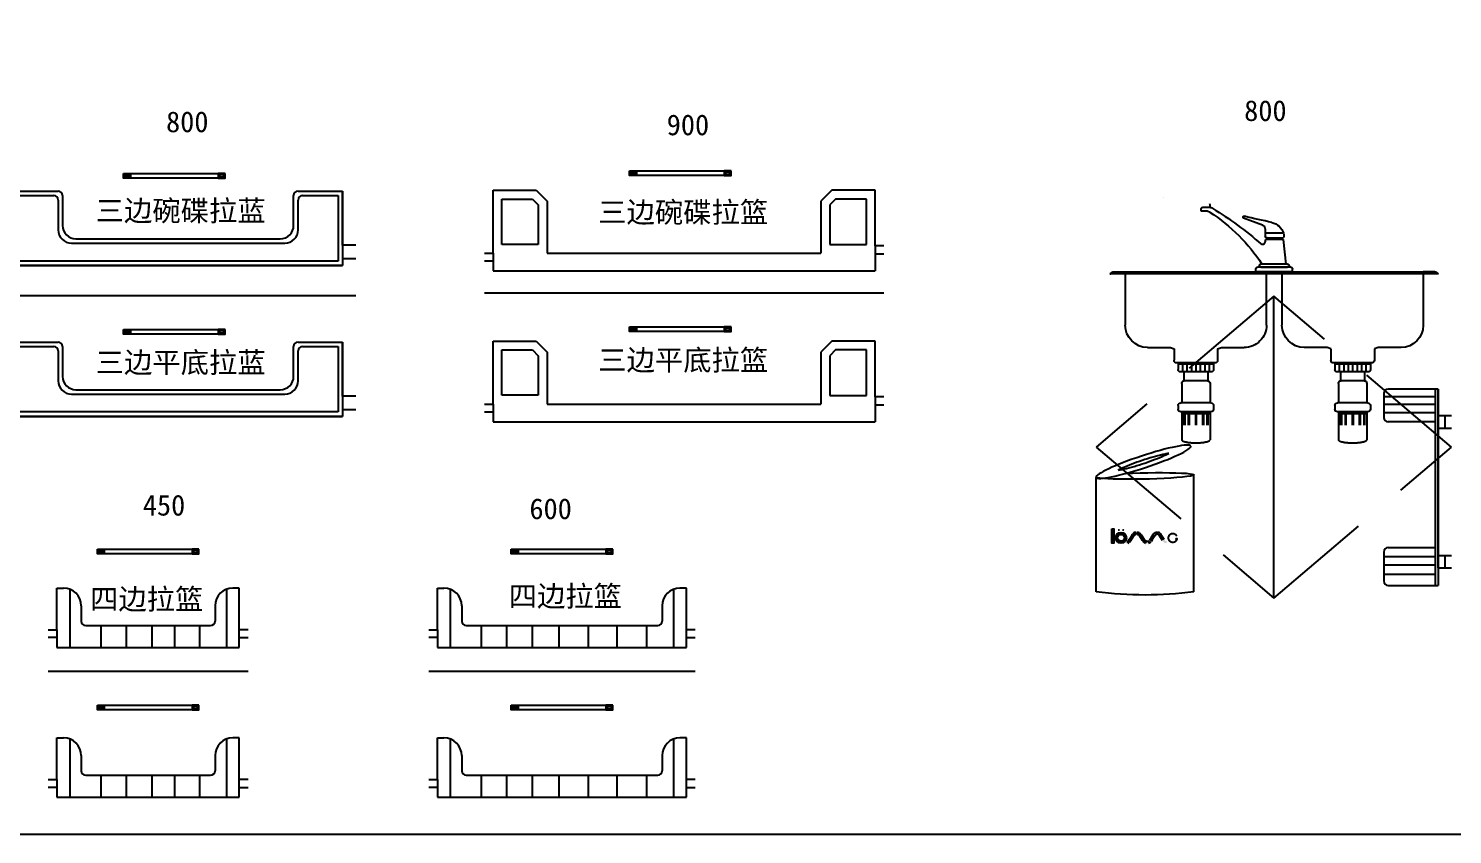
# Model space of a CAD drawing. Header units: millimetres. Extents: x 351279 to 387190, y -1289537 to -1277077.
# Drawn here: x 362532 to 365739, y -1284365 to -1282549 of the extents above; entities that cross this region are included whole.
import ezdxf

# ---------------------------------------------------------------- set-up
doc = ezdxf.new("R2010")
doc.units = ezdxf.units.MM
doc.header["$LTSCALE"] = 20
doc.linetypes.add('DASHDOTX2', pattern=[50.8, 25.4, -12.7, 0, -12.7])
doc.linetypes.add('DASHED2', pattern=[0.375, 0.25, -0.125])
doc.layers.add('LAYER-2', color=12, linetype='Continuous')
doc.layers.add('标注', color=3, linetype='Continuous', lineweight=13)
doc.styles.get("Standard").update_dxf_attribs({"font": 'SimSun.ttf', "height": 85})

# ---------------------------------------------------------------- blocks, each defined once
blk = doc.blocks.new('rgewtewtt')
h = blk.add_hatch(color=8)
h.paths.add_polyline_path([(50088.8, 19560, 1), (50113.1, 19560, 1)])
h.paths.add_polyline_path([(50108.6, 19560, -1), (50093.2, 19560, -1)], flags=16)
h.paths.add_polyline_path([(50108.1, 19577.6, 0.227437), (50107.2, 19579.4, 0.61531), (50103.4, 19577.5, 0.227437), (50104.3, 19575.6, 0.61531)])
h.paths.add_polyline_path([(50093.7, 19577.5, 1), (50098.5, 19577.5, 1)])
h.paths.add_polyline_path([(50085, 19580.1), (50080.5, 19580.1), (50080.5, 19547.8), (50085, 19547.8)])
for points in [[(50119.1, 19555.8, -0.316493), (50113.7, 19552.2), (50113.7, 19547.7, 0.029839), (50116.4, 19548.1, 0.021632), (50118.8, 19549.2), (50120.8, 19550.6), (50123.1, 19553.6), (50130.7, 19565.9, -0.055878), (50132.9, 19567.4, 0.001608), (50135, 19567.8), (50135, 19572.2), (50132.8, 19572, 0.034929), (50129.9, 19570.9, 0.004888), (50127, 19568.4), (50125, 19565)], [(50146.6, 19566.4), (50144.4, 19569.3), (50142.4, 19570.8, 0.021632), (50139.9, 19571.9, 0.029839), (50137.3, 19572.2), (50137.3, 19567.8, 0.000407), (50139.4, 19567.4, -0.055878), (50141.7, 19565.9), (50149.3, 19553.6), (50151.5, 19550.6), (50153.5, 19549.2, 0.021632), (50156, 19548.1), (50156.4, 19547.9), (50156.5, 19552.5, -0.055878), (50154.2, 19554.1)], [(50170.9, 19555), (50176.8, 19564.2, -0.316493), (50182.2, 19567.8, -0.113911), (50184.3, 19567.7, -0.055878), (50186.6, 19566.1), (50194.2, 19553.9), (50196.4, 19550.9), (50198.4, 19549.4, 0.021632), (50200.9, 19548.4, 0.029839), (50203.5, 19548), (50203.5, 19552.4, -0.316493), (50198.1, 19556.1), (50192.3, 19565.2), (50190.2, 19568.7, 0.004888), (50187.3, 19571.1, 0.034929), (50184.4, 19572.3), (50182.2, 19572.2, 0.029839), (50179.5, 19571.9, 0.021632), (50177.1, 19570.8), (50175.1, 19569.3), (50172.8, 19566.4), (50165.2, 19554.1, -0.055878), (50163, 19552.5, -0.086148), (50158.6, 19552.2, 0.001606), (50156.5, 19552.5), (50156.4, 19547.9), (50158.6, 19547.8, 0.040519), (50160.9, 19547.8), (50163.1, 19547.9, 0.034929), (50166, 19549.1, 0.004888), (50168.9, 19551.6)], [(50224.2, 19563.5, 0.741091), (50227.9, 19565.8, 4.970672), (50229.2, 19556.5, 1.745797), (50223.6, 19554.9, -3.302008)]]:
    blk.add_hatch(color=8).paths.add_polyline_path(points)
at = {"color": 251, "linetype": 'DASHDOTX2'}
blk.add_line((50196.5, 20326.1), (50196.5, 20326.1), dxfattribs=at)
at = {"color": 8, "linetype": 'DASHED2', "ltscale": 50}
for p, q in [((50445.1, 20104.3), (50045.1, 19764.3)), ((50845.1, 19764.3), (50445.1, 20104.3)), ((50045.1, 19764.3), (50445.1, 19424.3)), ((50445.1, 19424.3), (50845.1, 19764.3))]:
    blk.add_line(p, q, dxfattribs=at)
at = {"color": 7}
blk.add_line((50445.1, 19424.3), (50445.1, 20104.3), dxfattribs=at)
at = {"color": 8, "linetype": 'Continuous'}
for p, q in [((50692.7, 19885.1), (50692.7, 19831)), ((50815.1, 19895.1), (50702.7, 19895.1)), ((50808.5, 19895.1), (50808.5, 19452.7)), ((50815.1, 19835.2), (50815.1, 19895.1)), ((50815.1, 19895.1), (50815.1, 19452.7)), ((50808.5, 19877.3), (50692.7, 19877.3)), ((50808.5, 19860.4), (50692.7, 19860.4)), ((50808.5, 19841.8), (50692.7, 19841.8)), ((50808.5, 19821), (50702.7, 19821)), ((50815.1, 19519.9), (50815.1, 19835.2)), ((50815.1, 19835.2), (50845.1, 19835.2)), ((50830.1, 19835.2), (50830.1, 19807.1)), ((50815.1, 19807.1), (50845.1, 19807.1)), ((50045.1, 19438.3), (50045.1, 19696)), ((50264.8, 19438.3), (50264.8, 19701.8)), ((50702.7, 19537.8), (50808.5, 19537.8)), ((50692.7, 19527.8), (50692.7, 19462.7)), ((50692.7, 19517.8), (50808.5, 19517.8)), ((50815.1, 19491.9), (50815.1, 19519.9)), ((50815.1, 19519.9), (50845.1, 19519.9)), ((50830.1, 19519.9), (50830.1, 19491.9)), ((50692.7, 19498.8), (50808.5, 19498.8)), ((50692.7, 19477.8), (50808.5, 19477.8)), ((50815.1, 19491.9), (50845.1, 19491.9)), ((50815.1, 19491.9), (50815.1, 19452.7)), ((50702.7, 19452.7), (50815.1, 19452.7))]:
    blk.add_line(p, q, dxfattribs=at)
at = {"color": 8}
for p, q in [((50119.1, 19555.8), (50125, 19565)), ((50123.1, 19553.6), (50130.7, 19565.9)), ((50125, 19565), (50127, 19568.4)), ((50135, 19572.2), (50132.8, 19572)), ((50135, 19567.8), (50135, 19572.2)), ((50137.3, 19567.8), (50137.3, 19572.2)), ((50149.3, 19553.6), (50141.7, 19565.9)), ((50142.4, 19570.8), (50144.4, 19569.3)), ((50144.4, 19569.3), (50146.6, 19566.4)), ((50146.6, 19566.4), (50154.2, 19554.1)), ((50172.8, 19566.4), (50165.2, 19554.1)), ((50176.8, 19564.2), (50170.9, 19555)), ((50175.1, 19569.3), (50172.8, 19566.4)), ((50177.1, 19570.8), (50175.1, 19569.3)), ((50182.2, 19572.2), (50184.4, 19572.3)), ((50194.2, 19553.9), (50186.6, 19566.1)), ((50192.3, 19565.2), (50190.2, 19568.7)), ((50198.1, 19556.1), (50192.3, 19565.2)), ((50118.8, 19549.2), (50120.8, 19550.6)), ((50120.8, 19550.6), (50123.1, 19553.6)), ((50151.5, 19550.6), (50149.3, 19553.6)), ((50153.5, 19549.2), (50151.5, 19550.6)), ((50156.5, 19552.5), (50156.4, 19547.9)), ((50170.9, 19555), (50168.9, 19551.6))]:
    blk.add_line(p, q, dxfattribs=at)
blk.add_lwpolyline([(50080.5, 19580.1), (50085, 19580.1), (50085, 19547.8), (50080.5, 19547.8)], close=True, dxfattribs=at)
blk.add_lwpolyline([(50080.5, 19580.1), (50085, 19580.1), (50085, 19547.8), (50080.5, 19547.8)], close=True, dxfattribs=at)
for radius in [12.1, 7.7]:
    blk.add_circle((50100.9, 19560), radius, dxfattribs=at)
at = {"color": 8, "linetype": 'Continuous'}
for centre, start, end in [((50702.7, 19885.1), 90, 180), ((50702.7, 19831), 180, 270), ((50702.7, 19527.8), 90, 180), ((50702.7, 19462.7), 180, 270)]:
    blk.add_arc(centre, 10, start, end, dxfattribs=at)
at = {"color": 8}
for centre, radius, start, end in [((50253, 19422), 193.1, 129.5885, 130.7087), ((50139.8, 19550.7), 22.5, 108.2098, 116.2116), ((50138.8, 19556.7), 12.3, 118.6617, 131.4548), ((50075.6, 19899.6), 337, 279.7902, 280.1584), ((50135.4, 19549.8), 22.5, 78.4269, 85.2635), ((50367.2, 20878.3), 1330.5, 260.0477, 260.141), ((50133.5, 19556.7), 12.3, 48.5452, 61.3383), ((50128.9, 19543.2), 30.7, 64.0234, 68.9804), ((50182.1, 19562.2), 5.65, 88.8826, 159.1314), ((50190.5, 19543.2), 30.7, 111.0196, 115.9766), ((50184, 19549.8), 22.5, 94.7365, 101.5731), ((50183, 19563.1), 4.8, 73.6407, 99.6352), ((50178.4, 19556.9), 12.3, 48.5452, 61.3383), ((50177.4, 19550.9), 22.5, 63.7884, 71.7902), ((50064.2, 19422.3), 193.1, 49.2913, 50.4115), ((50113.8, 19557.8), 5.65, 268.8826, 339.1314), ((50105.3, 19576.8), 30.7, 291.0196, 295.9766), ((50167, 19576.8), 30.7, 244.0234, 248.9804), ((50162.4, 19563.3), 12.3, 228.5452, 241.3383), ((50099.2, 19220.4), 337, 79.8416, 80.2098), ((50159.7, 19565), 12.9, 265.0224, 284.7173), ((50157.1, 19563.3), 12.3, 298.6617, 311.4548), ((50156.1, 19569.3), 22.5, 288.2098, 296.2116), ((50042.9, 19698), 193.1, 309.5885, 310.7087)]:
    blk.add_arc(centre, radius, start, end, dxfattribs=at)
at = {"color": 8, "linetype": 'Continuous', "extrusion": (0, 0, -1)}
blk.add_ellipse((50151.5, 19731.2), major_axis=(106.4, 35.2), ratio=0.121388, dxfattribs=at)
for centre, major_axis, ratio, start_param, end_param in [((50154.7, 19699.2), (110.1, 2.6), 0.064425, 4.299403, 9.343329), ((50130.7, 19967.4), (-669.5, 53.9), 0.797091, 4.447172, 4.776427)]:
    blk.add_ellipse(centre, major_axis=major_axis, ratio=ratio, start_param=start_param, end_param=end_param, dxfattribs=at)
at = {"color": 8, "linetype": 'Continuous'}
for points, knots in [([(50208.6, 19750.1), (50205.9, 19749.6), (50203, 19749), (50193.4, 19747), (50186.1, 19745.2), (50170.8, 19741), (50162.7, 19738.6), (50146.7, 19733.5), (50138.7, 19730.7), (50123.3, 19725), (50116, 19722.1), (50103.8, 19716.8), (50098.8, 19714.5), (50094.4, 19712.3)], [3.956191, 3.956191, 3.956191, 3.956191, 4.086059, 4.086059, 4.373099, 4.373099, 4.660139, 4.660139, 4.947179, 4.947179, 5.234219, 5.234219, 5.468587, 5.468587, 5.468587, 5.468587]), ([(50094.4, 19712.3), (50097.1, 19712.8), (50100, 19713.4), (50109.6, 19715.4), (50116.9, 19717.2), (50132.2, 19721.4), (50140.2, 19723.8), (50156.3, 19728.9), (50164.3, 19731.7), (50179.7, 19737.4), (50187, 19740.4), (50199.1, 19745.6), (50204.1, 19747.9), (50208.6, 19750.1)], [0.814598, 0.814598, 0.814598, 0.814598, 0.944466, 0.944466, 1.231506, 1.231506, 1.518546, 1.518546, 1.805586, 1.805586, 2.092626, 2.092626, 2.326995, 2.326995, 2.326995, 2.326995])]:
    blk.add_open_spline(points, degree=3, knots=knots, dxfattribs=at)
at = {"layer": 'LAYER-2', "color": 8, "linetype": 'Continuous'}
for p, q in [((50281.7, 20296.1), (50281.7, 20301.5)), ((50285.2, 20305), (50300.5, 20305)), ((50294.6, 20296.1), (50281.7, 20296.1)), ((50301.5, 20293.1), (50294.6, 20296.1)), ((50419.9, 20264.5), (50377.1, 20279.9)), ((50466.9, 20245.9), (50425.9, 20245.9)), ((50425.9, 20245.9), (50425.9, 20238.4)), ((50426, 20231.7), (50424.5, 20224.7)), ((50466.9, 20231.7), (50426, 20231.7)), ((50429.8, 20236), (50427.9, 20236)), ((50429.8, 20236), (50466.9, 20236)), ((50429.8, 20231.7), (50429.8, 20236)), ((50462.2, 20231.7), (50462.2, 20236)), ((50473.2, 20176.7), (50466.9, 20231.7)), ((50475.9, 20176.7), (50416, 20176.7)), ((50082.1, 20158.8), (50076, 20154.3)), ((50076, 20154.3), (50077.9, 20154.3)), ((50814.1, 20154.3), (50076, 20154.3)), ((50084, 20159.3), (50780.8, 20159.3)), ((50110.5, 20154.3), (50110.5, 20038.8)), ((50404.5, 20159.3), (50404.5, 20165)), ((50487.4, 20159.3), (50404.5, 20159.3)), ((50482.4, 20170), (50409.5, 20170)), ((50416, 20170), (50475.9, 20170)), ((50428.5, 20038.8), (50428.5, 20154.3)), ((50463.5, 20038.8), (50463.5, 20154.3)), ((50487.4, 20159.3), (50487.4, 20165)), ((50807.9, 20159.3), (50781.5, 20159.3)), ((50781.5, 20153.3), (50781.5, 20038.8)), ((50816, 20154.3), (50809.8, 20158.8)), ((50816, 20154.3), (50814, 20154.3)), ((50160.5, 19988.8), (50212, 19988.8)), ((50212, 19988.8), (50220.5, 19985.4)), ((50220.5, 19985.4), (50220.5, 19959.8)), ((50318.5, 19985.4), (50327, 19988.8)), ((50318.5, 19985.4), (50318.5, 19959.8)), ((50327, 19988.8), (50378.5, 19988.8)), ((50565, 19988.8), (50513.5, 19988.8)), ((50573.5, 19985.4), (50565, 19988.8)), ((50573.5, 19985.4), (50573.5, 19959.8)), ((50680, 19988.8), (50671.5, 19985.4)), ((50671.5, 19985.4), (50671.5, 19959.8)), ((50731.5, 19988.8), (50680, 19988.8)), ((50312.5, 19953.8), (50226.5, 19953.8)), ((50229.5, 19953.8), (50229.5, 19938.8)), ((50309.5, 19950.8), (50229.5, 19950.8)), ((50239.5, 19950.8), (50239.5, 19933.8)), ((50249.5, 19950.8), (50249.5, 19933.8)), ((50259.5, 19950.8), (50259.5, 19933.8)), ((50269.5, 19950.8), (50269.5, 19933.8)), ((50279.5, 19950.8), (50279.5, 19933.8)), ((50289.5, 19950.8), (50289.5, 19933.8)), ((50299.5, 19950.8), (50299.5, 19933.8)), ((50309.5, 19953.8), (50309.5, 19938.8)), ((50665.5, 19953.8), (50579.5, 19953.8)), ((50582.5, 19953.8), (50582.5, 19938.8)), ((50662.5, 19950.8), (50582.5, 19950.8)), ((50592.5, 19950.8), (50592.5, 19933.8)), ((50602.5, 19950.8), (50602.5, 19933.8)), ((50612.5, 19950.8), (50612.5, 19933.8)), ((50622.5, 19950.8), (50622.5, 19933.8)), ((50632.5, 19950.8), (50632.5, 19933.8)), ((50642.5, 19950.8), (50642.5, 19933.8)), ((50652.5, 19950.8), (50652.5, 19933.8)), ((50662.5, 19953.8), (50662.5, 19938.8)), ((50304.5, 19933.8), (50234.5, 19933.8)), ((50242.5, 19933.8), (50242.5, 19913.8)), ((50296.5, 19933.8), (50296.5, 19913.8)), ((50657.5, 19933.8), (50587.5, 19933.8)), ((50595.5, 19933.8), (50595.5, 19913.8)), ((50649.5, 19933.8), (50649.5, 19913.8)), ((50237.5, 19907.8), (50237.5, 19863.8)), ((50295.5, 19913.8), (50243.5, 19913.8)), ((50301.5, 19907.8), (50301.5, 19863.8)), ((50590.5, 19907.8), (50590.5, 19863.8)), ((50648.5, 19913.8), (50596.5, 19913.8)), ((50654.5, 19907.8), (50654.5, 19863.8)), ((50229.5, 19857.8), (50229.5, 19849.8)), ((50303.5, 19863.8), (50235.5, 19863.8)), ((50309.5, 19857.8), (50309.5, 19849.8)), ((50582.5, 19857.8), (50582.5, 19849.8)), ((50656.5, 19863.8), (50588.5, 19863.8)), ((50662.5, 19857.8), (50662.5, 19849.8)), ((50303.5, 19843.8), (50235.5, 19843.8)), ((50237.5, 19843.8), (50237.5, 19780.9)), ((50301.5, 19838.9), (50237.5, 19838.9)), ((50242.5, 19838.9), (50242.5, 19813.9)), ((50244.5, 19838.9), (50244.5, 19813.9)), ((50252.5, 19838.9), (50252.5, 19813.9)), ((50254.5, 19838.9), (50254.5, 19813.9)), ((50268.5, 19838.9), (50268.5, 19813.9)), ((50270.5, 19838.9), (50270.5, 19813.9)), ((50284.5, 19838.9), (50284.5, 19813.9)), ((50286.5, 19838.9), (50286.5, 19813.9)), ((50294.5, 19838.9), (50294.5, 19813.9)), ((50296.5, 19838.9), (50296.5, 19813.9)), ((50301.5, 19843.8), (50301.5, 19780.9)), ((50656.5, 19843.8), (50588.5, 19843.8)), ((50590.5, 19843.8), (50590.5, 19780.9)), ((50654.5, 19838.9), (50590.5, 19838.9)), ((50595.5, 19838.9), (50595.5, 19813.9)), ((50597.5, 19838.9), (50597.5, 19813.9)), ((50605.5, 19838.9), (50605.5, 19813.9)), ((50607.5, 19838.9), (50607.5, 19813.9)), ((50621.5, 19838.9), (50621.5, 19813.9)), ((50623.5, 19838.9), (50623.5, 19813.9)), ((50637.5, 19838.9), (50637.5, 19813.9)), ((50639.5, 19838.9), (50639.5, 19813.9)), ((50647.5, 19838.9), (50647.5, 19813.9)), ((50649.5, 19838.9), (50649.5, 19813.9)), ((50654.5, 19843.8), (50654.5, 19780.9))]:
    blk.add_line(p, q, dxfattribs=at)
at = {"layer": 'LAYER-2', "color": 8, "linetype": 'Continuous', "flags": 128}
for points in [[(50237.5, 19780.9), (50237.6, 19780.5), (50237.7, 19780), (50238.1, 19779.6), (50238.5, 19779.2), (50239.1, 19778.7), (50239.7, 19778.3), (50240.5, 19777.9), (50241.5, 19777.5), (50242.5, 19777.1), (50243.6, 19776.8), (50244.8, 19776.4), (50246.2, 19776.1), (50247.6, 19775.8), (50249.1, 19775.5), (50250.7, 19775.2), (50252.3, 19775), (50254.1, 19774.7), (50255.9, 19774.5), (50257.7, 19774.3), (50259.6, 19774.2), (50261.5, 19774.1), (50263.5, 19774), (50265.5, 19773.9), (50267.5, 19773.9), (50269.5, 19773.9), (50271.5, 19773.9), (50273.5, 19773.9), (50275.5, 19774), (50277.5, 19774.1), (50279.4, 19774.2), (50281.3, 19774.3), (50283.1, 19774.5), (50284.9, 19774.7), (50286.6, 19775), (50288.3, 19775.2), (50289.9, 19775.5), (50291.4, 19775.8), (50292.8, 19776.1), (50294.1, 19776.4), (50295.4, 19776.8), (50296.5, 19777.1), (50297.5, 19777.5), (50298.4, 19777.9), (50299.2, 19778.3), (50299.9, 19778.7), (50300.5, 19779.2), (50300.9, 19779.6), (50301.2, 19780), (50301.4, 19780.5), (50301.5, 19780.9)], [(50590.5, 19780.9), (50590.5, 19780.5), (50590.7, 19780), (50591, 19779.6), (50591.5, 19779.2), (50592, 19778.7), (50592.7, 19778.3), (50593.5, 19777.9), (50594.4, 19777.5), (50595.5, 19777.1), (50596.6, 19776.8), (50597.8, 19776.4), (50599.2, 19776.1), (50600.6, 19775.8), (50602.1, 19775.5), (50603.7, 19775.2), (50605.3, 19775), (50607.1, 19774.7), (50608.9, 19774.5), (50610.7, 19774.3), (50612.6, 19774.2), (50614.5, 19774.1), (50616.5, 19774), (50618.5, 19773.9), (50620.5, 19773.9), (50622.5, 19773.9), (50624.5, 19773.9), (50626.5, 19773.9), (50628.5, 19774), (50630.4, 19774.1), (50632.4, 19774.2), (50634.3, 19774.3), (50636.1, 19774.5), (50637.9, 19774.7), (50639.6, 19775), (50641.3, 19775.2), (50642.9, 19775.5), (50644.4, 19775.8), (50645.8, 19776.1), (50647.1, 19776.4), (50648.4, 19776.8), (50649.5, 19777.1), (50650.5, 19777.5), (50651.4, 19777.9), (50652.2, 19778.3), (50652.9, 19778.7), (50653.5, 19779.2), (50653.9, 19779.6), (50654.2, 19780), (50654.4, 19780.5), (50654.5, 19780.9)]]:
    blk.add_lwpolyline(points, dxfattribs=at)
at = {"layer": 'LAYER-2', "color": 8, "linetype": 'Continuous', "extrusion": (0, 0, -1)}
for centre, major_axis, start_param, end_param in [((50285.2, 20301.5), (2.47, 2.47), 3.926991, 5.497787), ((50288.2, 20307.7), (-9.07, -9.07), 3.496319, 4.357663), ((50298.6, 20291), (-9.95, 9.95), 0.918876, 1.460773), ((49894.2, 19625.8), (560.3, 560.3), -0.236856, -0.066381), ((50077.1, 19950.8), (289.4, 289.4), -0.205107, 0.200822), ((50378.1, 20282.2), (1.77, 1.77), 2.755406, 5.752958), ((50616.8, 21197.3), (-667, 667), 4.114574, 4.182162), ((50432.1, 20235.3), (25.7, 25.7), -0.541713, 0.490612), ((50417, 20257.6), (5.3, 5.3), -0.386187, 0.673933), ((50386.3, 20247.8), (28, 28), 0.514085, 0.833782), ((50428.4, 20238.5), (1.77, 1.77), 2.598786, 3.906302), ((50442.7, 20241), (-17.5, 17.5), 2.155233, 2.557156), ((50419.6, 20225.7), (3.54, 3.54), 1.000253, 3.107703), ((50416, 20173.3), (2.34, 2.34), 2.352471, 5.501511), ((50476, 20173.3), (-2.34, 2.34), 0.781675, 3.930714), ((50084, 20155.8), (-2.47, 2.47), 0.214061, 0.785398), ((50409.5, 20165), (3.54, 3.54), 3.926991, 5.497787), ((50482.4, 20165), (3.54, 3.54), -0.785398, 0.785398), ((50781.5, 20158.3), (0.707, 0.707), 3.926991, 5.497787), ((50807.9, 20155.8), (-2.47, 2.47), 0.785398, 1.356736), ((50160.5, 20038.8), (-35.4, 35.4), 3.926991, 5.497787), ((50378.5, 20038.8), (-35.4, 35.4), 2.356194, 3.926991), ((50513.5, 20038.8), (-35.4, 35.4), 3.926991, 5.497787), ((50731.5, 20038.8), (35.4, 35.4), 0.785398, 2.356194), ((50226.5, 19959.8), (-4.24, 4.24), 3.926991, 5.497787), ((50312.5, 19959.8), (4.24, 4.24), 0.785398, 2.356194), ((50579.5, 19959.8), (4.24, 4.24), 2.356194, 3.926991), ((50665.5, 19959.8), (-4.24, 4.24), 2.356194, 3.926991), ((50234.5, 19938.8), (3.54, 3.54), 2.356194, 3.926991), ((50304.5, 19938.8), (-3.54, 3.54), 2.356194, 3.926991), ((50587.5, 19938.8), (3.54, 3.54), 2.356194, 3.926991), ((50657.5, 19938.8), (3.54, 3.54), 0.785398, 2.356194), ((50243.5, 19907.8), (-4.24, 4.24), 5.497787, 7.068583), ((50295.5, 19907.8), (4.24, 4.24), -0.785398, 0.785398), ((50596.5, 19907.8), (-4.24, 4.24), 5.497787, 7.068583), ((50648.5, 19907.8), (4.24, 4.24), -0.785398, 0.785398), ((50235.5, 19857.8), (-4.24, 4.24), 5.497787, 7.068583), ((50303.5, 19857.8), (4.24, 4.24), -0.785398, 0.785398), ((50588.5, 19857.8), (4.24, 4.24), 3.926991, 5.497787), ((50656.5, 19857.8), (4.24, 4.24), -0.785398, 0.785398), ((50235.5, 19849.8), (-4.24, 4.24), 3.926991, 5.497787), ((50303.5, 19849.8), (4.24, 4.24), 0.785398, 2.356194), ((50588.5, 19849.8), (-4.24, 4.24), 3.926991, 5.497787), ((50656.5, 19849.8), (4.24, 4.24), 0.785398, 2.356194)]:
    blk.add_ellipse(centre, major_axis=major_axis, ratio=1, start_param=start_param, end_param=end_param, dxfattribs=at)
blk = doc.blocks.new('dsadfasf')
at = {"color": 8}
for points in [[(40090.3, 24164.8), (40105.9, 24164.8), (40105.9, 24154.6), (40090.3, 24154.6)], [(40093.3, 24161.8), (40102.9, 24161.8), (40102.9, 24157.6), (40093.3, 24157.6)], [(40319.1, 24164.8), (40303.5, 24164.8), (40303.5, 24154.6), (40319.1, 24154.6)], [(40316.1, 24161.8), (40306.5, 24161.8), (40306.5, 24157.6), (40316.1, 24157.6)]]:
    blk.add_lwpolyline(points, close=True, dxfattribs=at)
for points in [[(40105.9, 24164.8), (40303.5, 24164.8)], [(40303.5, 24154.6), (40105.9, 24154.6)]]:
    blk.add_lwpolyline(points, dxfattribs=at)
blk = doc.blocks.new('reytryuu')
at = {"color": 8, "linetype": 'Continuous'}
for p, q in [((47607.1, 20340.9), (47707.2, 20340.9)), ((47607.1, 20173.4), (47607.1, 20340.9)), ((47607.1, 20219), (47607.1, 20340.9)), ((48247.5, 20340.9), (48347.6, 20340.9)), ((48347.6, 20340.9), (48347.6, 20173.4)), ((48347.6, 20219), (48347.6, 20340.9)), ((47617.1, 20330.9), (47697.2, 20330.9)), ((47617.1, 20183.4), (47617.1, 20330.9)), ((47707.2, 20320.9), (47707.2, 20253.6)), ((47717.2, 20330.9), (47717.2, 20263.6)), ((48237.5, 20263.6), (48237.5, 20330.9)), ((48247.5, 20253.6), (48247.5, 20320.9)), ((48257.5, 20330.9), (48337.6, 20330.9)), ((48337.6, 20330.9), (48337.6, 20183.4)), ((47577.4, 20219), (47607.1, 20219)), ((47607.1, 20219), (47607.1, 20173.4)), ((47737.2, 20223.6), (48217.5, 20223.6)), ((47747.2, 20233.6), (48207.5, 20233.6)), ((48347.6, 20219), (48347.6, 20173.4)), ((48377.4, 20219), (48347.6, 20219)), ((47577.4, 20188.2), (47607.1, 20188.2)), ((48347.6, 20173.4), (47607.1, 20173.4)), ((47607.1, 20173.4), (48347.6, 20173.4)), ((48337.6, 20183.4), (47617.1, 20183.4)), ((48377.4, 20188.2), (48347.6, 20188.2)), ((47607.1, 20000.9), (47707.2, 20000.9)), ((47607.1, 19833.4), (47607.1, 20000.9)), ((47607.1, 19879), (47607.1, 20000.9)), ((47617.1, 19990.9), (47697.2, 19990.9)), ((47617.1, 19843.4), (47617.1, 19990.9)), ((47707.2, 19980.9), (47707.2, 19913.6)), ((47717.2, 19990.9), (47717.2, 19923.6)), ((48237.5, 19923.6), (48237.5, 19990.9)), ((48247.5, 20000.9), (48347.6, 20000.9)), ((48247.5, 19913.6), (48247.5, 19980.9)), ((48257.5, 19990.9), (48337.6, 19990.9)), ((48337.6, 19990.9), (48337.6, 19843.4)), ((48347.6, 20000.9), (48347.6, 19833.4)), ((48347.6, 19879), (48347.6, 20000.9)), ((47747.2, 19893.6), (48207.5, 19893.6)), ((47577.4, 19879), (47607.1, 19879)), ((47607.1, 19879), (47607.1, 19833.4)), ((47737.2, 19883.6), (48217.5, 19883.6)), ((48347.6, 19879), (48347.6, 19833.4)), ((48377.4, 19879), (48347.6, 19879)), ((47577.4, 19848.2), (47607.1, 19848.2)), ((48347.6, 19833.4), (47607.1, 19833.4)), ((47607.1, 19833.4), (48347.6, 19833.4)), ((48337.6, 19843.4), (47617.1, 19843.4)), ((48377.4, 19848.2), (48347.6, 19848.2))]:
    blk.add_line(p, q, dxfattribs=at)
at = {"color": 7}
blk.add_line((47577.4, 20105.9), (48377.4, 20105.9), dxfattribs=at)
at = {"color": 8}
for points in [[(47854.4, 20029.1), (47870, 20029.1), (47870, 20018.9), (47854.4, 20018.9)], [(47857.4, 20026.1), (47867, 20026.1), (47867, 20021.9), (47857.4, 20021.9)], [(48083.3, 20029.1), (48067.7, 20029.1), (48067.7, 20018.9), (48083.3, 20018.9)], [(48080.3, 20026.1), (48070.7, 20026.1), (48070.7, 20021.9), (48080.3, 20021.9)]]:
    blk.add_lwpolyline(points, close=True, dxfattribs=at)
for points in [[(47870, 20029.1), (48067.7, 20029.1)], [(48067.7, 20018.9), (47870, 20018.9)]]:
    blk.add_lwpolyline(points, dxfattribs=at)
at = {"color": 8, "linetype": 'Continuous'}
for centre, radius, start, end in [((47707.2, 20330.9), 10, 0, 90), ((48247.5, 20330.9), 10, 90, 180), ((47697.2, 20320.9), 10, 0, 90), ((48257.5, 20320.9), 10, 90, 180), ((47737.2, 20253.6), 30, 180, 270), ((47747.2, 20263.6), 30, 180, 270), ((48207.5, 20263.6), 30, 270, 0), ((48217.5, 20253.6), 30, 270, 0), ((47697.2, 19980.9), 10, 0, 90), ((47707.2, 19990.9), 10, 0, 90), ((48247.5, 19990.9), 10, 90, 180), ((48257.5, 19980.9), 10, 90, 180), ((47747.2, 19923.6), 30, 180, 270), ((48207.5, 19923.6), 30, 270, 0), ((47737.2, 19913.6), 30, 180, 270), ((48217.5, 19913.6), 30, 270, 0)]:
    blk.add_arc(centre, radius, start, end, dxfattribs=at)
at = {"color": 5}
blk.add_blockref('dsadfasf', (7764.1, -3784.3), dxfattribs=at)
at = {"color": 8}
blk.add_text('三边平底拉蓝', height=46.8, dxfattribs=at).set_placement((47791.7, 19931.6))
at = {"layer": '标注', "color": 8, "insert": (47791.7, 20320.2), "char_height": 46.8, "width": 512.8, "attachment_point": 1}
blk.add_mtext('{\\fSimSun|b0|i0|c134|p2;三边碗碟拉蓝}', dxfattribs=at)
blk = doc.blocks.new('treyt3yyy')
at = {"color": 8, "linetype": 'Continuous'}
for p, q in [((48686.7, 20200.9), (48686.7, 20343.2)), ((48686.7, 20343.2), (48783.6, 20343.2)), ((48783.6, 20343.2), (48808.5, 20318.4)), ((49449.9, 20343.2), (49425, 20318.4)), ((49547.4, 20343.2), (49449.9, 20343.2)), ((49547.4, 20217.6), (49547.4, 20343.2)), ((48706.7, 20220.9), (48706.7, 20323.2)), ((48706.7, 20323.2), (48775.4, 20323.2)), ((48775.4, 20323.2), (48788.5, 20310.1)), ((48788.5, 20310.1), (48788.5, 20220.9)), ((48808.5, 20318.4), (48808.5, 20200.9)), ((49425, 20318.4), (49425, 20200.9)), ((49458.2, 20323.2), (49445, 20310.1)), ((49445, 20310.1), (49445, 20220.5)), ((49527.4, 20323.2), (49458.2, 20323.2)), ((49527.4, 20220.5), (49527.4, 20323.2)), ((48788.5, 20220.9), (48706.7, 20220.9)), ((49445, 20220.5), (49527.4, 20220.5)), ((49567.1, 20217.6), (49547.4, 20217.6)), ((49547.4, 20217.6), (49547.4, 20199.8)), ((48667.1, 20200.9), (48686.7, 20200.9)), ((48667.1, 20200.9), (48686.7, 20200.9)), ((48686.7, 20183.1), (48667.1, 20183.1)), ((48686.7, 20200.9), (48686.7, 20183.1)), ((48686.7, 20200.9), (48686.7, 20183.1)), ((48686.7, 20199.8), (48686.7, 20161.2)), ((48808.5, 20200.9), (49425, 20200.9)), ((49547.4, 20199.8), (49567.1, 20199.8)), ((49547.4, 20199.8), (49547.4, 20161.2)), ((48686.7, 20161.2), (49547.4, 20161.2)), ((48686.7, 19860.9), (48686.7, 20003.2)), ((48686.7, 20003.2), (48783.6, 20003.2)), ((48706.7, 19880.9), (48706.7, 19983.2)), ((48706.7, 19983.2), (48775.4, 19983.2)), ((48775.4, 19983.2), (48788.5, 19970.1)), ((48783.6, 20003.2), (48808.5, 19978.4)), ((49449.9, 20003.2), (49425, 19978.4)), ((49458.2, 19983.2), (49445, 19970.1)), ((49547.4, 20003.2), (49449.9, 20003.2)), ((49527.4, 19983.2), (49458.2, 19983.2)), ((49527.4, 19880.5), (49527.4, 19983.2)), ((49547.4, 19877.6), (49547.4, 20003.2)), ((48788.5, 19970.1), (48788.5, 19880.9)), ((48808.5, 19978.4), (48808.5, 19860.9)), ((49425, 19978.4), (49425, 19860.9)), ((49445, 19970.1), (49445, 19880.5)), ((48667.1, 19860.9), (48686.7, 19860.9)), ((48667.1, 19860.9), (48686.7, 19860.9)), ((48686.7, 19860.9), (48686.7, 19843.1)), ((48686.7, 19860.9), (48686.7, 19843.1)), ((48686.7, 19859.8), (48686.7, 19821.2)), ((48788.5, 19880.9), (48706.7, 19880.9)), ((48808.5, 19860.9), (49425, 19860.9)), ((49445, 19880.5), (49527.4, 19880.5)), ((49567.1, 19877.6), (49547.4, 19877.6)), ((49547.4, 19877.6), (49547.4, 19859.8)), ((49547.4, 19859.8), (49567.1, 19859.8)), ((49547.4, 19859.8), (49547.4, 19821.2)), ((48686.7, 19843.1), (48667.1, 19843.1)), ((48686.7, 19821.2), (49547.4, 19821.2))]:
    blk.add_line(p, q, dxfattribs=at)
at = {"color": 7}
blk.add_line((48667.1, 20111.9), (49567.1, 20111.9), dxfattribs=at)
at = {"color": 8}
for points in [[(48994.1, 20035.1), (49009.7, 20035.1), (49009.7, 20025), (48994.1, 20025)], [(48997.1, 20032.1), (49006.7, 20032.1), (49006.7, 20028), (48997.1, 20028)], [(49222.9, 20035.1), (49207.4, 20035.1), (49207.4, 20025), (49222.9, 20025)], [(49219.9, 20032.1), (49210.4, 20032.1), (49210.4, 20028), (49219.9, 20028)]]:
    blk.add_lwpolyline(points, close=True, dxfattribs=at)
for points in [[(49009.7, 20035.1), (49207.4, 20035.1)], [(49207.4, 20025), (49009.7, 20025)]]:
    blk.add_lwpolyline(points, dxfattribs=at)
at = {"color": 5}
blk.add_blockref('dsadfasf', (8903.8, -3778.3), dxfattribs=at)
at = {"layer": '标注', "color": 8, "char_height": 46.8, "width": 763.745, "attachment_point": 1}
for s, insert in [('{\\fSimSun|b0|i0|c134|p2;三边碗碟拉篮}', (48923.5, 20316.9)), ('{\\fSimSun|b0|i0|c134|p2;三边平底拉篮}', (48923.5, 19983.8))]:
    blk.add_mtext(s, dxfattribs=dict(at, insert=insert))
blk = doc.blocks.new('re3tyyy')
at = {"color": 8, "linetype": 'Continuous'}
for p, q in [((47704.5, 19446.6), (47719.2, 19446.6)), ((47704.5, 19352.8), (47704.5, 19446.6)), ((47733.2, 19444.1), (47733.2, 19313.1)), ((48086.5, 19444.1), (48086.5, 19313.1)), ((48115.2, 19446.6), (48100.5, 19446.6)), ((48115.2, 19313.1), (48115.2, 19446.6)), ((47759.2, 19406.6), (47759.2, 19372.4)), ((48060.5, 19406.6), (48060.5, 19372.4)), ((47684.8, 19352.8), (47704.5, 19352.8)), ((47684.8, 19352.8), (47704.5, 19352.8)), ((47704.5, 19352.8), (47704.5, 19335)), ((47704.5, 19352.8), (47704.5, 19335)), ((47704.5, 19351.7), (47704.5, 19313.1)), ((47769.2, 19362.4), (48050.5, 19362.4)), ((47803, 19362.4), (47803, 19313.1)), ((47860.1, 19362.4), (47860.1, 19313.1)), ((47918, 19362.4), (47918, 19313.1)), ((47969.4, 19362.4), (47969.4, 19313.1)), ((48025.3, 19362.4), (48025.3, 19313.1)), ((48134.8, 19352.8), (48115.2, 19352.8)), ((47704.5, 19335), (47684.8, 19335)), ((47704.5, 19313.1), (48115.2, 19313.1)), ((48115.2, 19335), (48134.8, 19335)), ((47704.5, 19015.3), (47704.5, 19109.1)), ((47704.5, 19109.1), (47719.2, 19109.1)), ((47733.2, 19106.5), (47733.2, 18975.5)), ((48086.5, 19106.5), (48086.5, 18975.5)), ((48115.2, 19109.1), (48100.5, 19109.1)), ((48115.2, 18975.5), (48115.2, 19109.1)), ((47759.2, 19069.1), (47759.2, 19034.9)), ((48060.5, 19069.1), (48060.5, 19034.9)), ((47769.2, 19024.9), (48050.5, 19024.9)), ((47803, 19024.9), (47803, 18975.5)), ((47860.1, 19024.9), (47860.1, 18975.5)), ((47918, 19024.9), (47918, 18975.5)), ((47969.4, 19024.9), (47969.4, 18975.5)), ((48025.3, 19024.9), (48025.3, 18975.5)), ((47684.8, 19015.3), (47704.5, 19015.3)), ((47684.8, 19015.3), (47704.5, 19015.3)), ((47704.5, 18997.5), (47684.8, 18997.5)), ((47704.5, 19015.3), (47704.5, 18997.5)), ((47704.5, 19015.3), (47704.5, 18997.5)), ((47704.5, 19014.2), (47704.5, 18975.5)), ((48134.8, 19015.3), (48115.2, 19015.3)), ((48115.2, 18997.5), (48134.8, 18997.5)), ((47704.5, 18975.5), (48115.2, 18975.5))]:
    blk.add_line(p, q, dxfattribs=at)
at = {"color": 7}
blk.add_line((47684.8, 19259.4), (48134.8, 19259.4), dxfattribs=at)
at = {"color": 8, "linetype": 'Continuous'}
for centre, radius, start, end in [((47719.2, 19406.6), 40, 0, 90), ((48100.5, 19406.6), 40, 90, 180), ((47769.2, 19372.4), 10, 180, 270), ((48050.5, 19372.4), 10, 270, 0), ((47719.2, 19069.1), 40, 0, 90), ((48100.5, 19069.1), 40, 90, 180), ((47769.2, 19034.9), 10, 180, 270), ((48050.5, 19034.9), 10, 270, 0)]:
    blk.add_arc(centre, radius, start, end, dxfattribs=at)
at = {"color": 5}
for p in [(7705.2, -4630.8), (7705.2, -4982.2)]:
    blk.add_blockref('dsadfasf', p, dxfattribs=at)
at = {"layer": '标注', "color": 8, "insert": (47779.1, 19445.2), "char_height": 46.8, "width": 763.745, "attachment_point": 1}
blk.add_mtext('{\\fSimSun|b0|i0|c134|p2;四边拉篮}', dxfattribs=at)
blk = doc.blocks.new('tryuuuiiii')
at = {"color": 8, "linetype": 'Continuous'}
for p, q in [((48561.5, 19352.8), (48561.5, 19446.6)), ((48561.5, 19446.6), (48576.1, 19446.6)), ((48590.2, 19444.1), (48590.2, 19313.1)), ((49093.4, 19444.1), (49093.4, 19313.1)), ((49122.1, 19446.6), (49107.5, 19446.6)), ((49122.1, 19313.1), (49122.1, 19446.6)), ((48616.1, 19406.6), (48616.1, 19372.4)), ((49067.5, 19406.6), (49067.5, 19372.4)), ((48541.8, 19352.8), (48561.5, 19352.8)), ((48541.8, 19352.8), (48561.5, 19352.8)), ((48561.5, 19352.8), (48561.5, 19335)), ((48561.5, 19352.8), (48561.5, 19335)), ((48561.5, 19351.7), (48561.5, 19313.1)), ((48626.1, 19362.4), (49057.5, 19362.4)), ((48659.9, 19362.4), (48659.9, 19313.1)), ((48717, 19362.4), (48717, 19313.1)), ((48775, 19362.4), (48775, 19313.1)), ((48835.1, 19362.4), (48835.1, 19313.1)), ((48900.8, 19362.4), (48900.8, 19313.1)), ((48965.8, 19362.4), (48965.8, 19313.1)), ((49032.3, 19362.4), (49032.3, 19313.1)), ((49141.8, 19352.8), (49122.1, 19352.8)), ((48561.5, 19335), (48541.8, 19335)), ((48561.5, 19313.1), (49122.1, 19313.1)), ((49122.1, 19335), (49141.8, 19335)), ((48561.5, 19109.1), (48576.1, 19109.1)), ((48561.5, 19015.3), (48561.5, 19109.1)), ((48590.2, 19106.5), (48590.2, 18975.5)), ((49093.4, 19106.5), (49093.4, 18975.5)), ((49122.1, 19109.1), (49107.5, 19109.1)), ((49122.1, 18975.5), (49122.1, 19109.1)), ((48616.1, 19069.1), (48616.1, 19034.9)), ((49067.5, 19069.1), (49067.5, 19034.9)), ((48626.1, 19024.9), (49057.5, 19024.9)), ((48659.9, 19024.9), (48659.9, 18975.5)), ((48717, 19024.9), (48717, 18975.5)), ((48775, 19024.9), (48775, 18975.5)), ((48835.1, 19024.9), (48835.1, 18975.5)), ((48900.8, 19024.9), (48900.8, 18975.5)), ((48965.8, 19024.9), (48965.8, 18975.5)), ((49032.3, 19024.9), (49032.3, 18975.5)), ((48541.8, 19015.3), (48561.5, 19015.3)), ((48541.8, 19015.3), (48561.5, 19015.3)), ((48561.5, 18997.5), (48541.8, 18997.5)), ((48561.5, 19015.3), (48561.5, 18997.5)), ((48561.5, 19015.3), (48561.5, 18997.5)), ((48561.5, 19014.2), (48561.5, 18975.5)), ((49141.8, 19015.3), (49122.1, 19015.3)), ((49122.1, 18997.5), (49141.8, 18997.5)), ((48561.5, 18975.5), (49122.1, 18975.5))]:
    blk.add_line(p, q, dxfattribs=at)
at = {"color": 7}
blk.add_line((48541.8, 19259.4), (49141.8, 19259.4), dxfattribs=at)
at = {"color": 8, "linetype": 'Continuous'}
for centre, radius, start, end in [((48576.1, 19406.6), 40, 0, 90), ((49107.5, 19406.6), 40, 90, 180), ((48626.1, 19372.4), 10, 180, 270), ((49057.5, 19372.4), 10, 270, 0), ((48576.1, 19069.1), 40, 0, 90), ((49107.5, 19069.1), 40, 90, 180), ((48626.1, 19034.9), 10, 180, 270), ((49057.5, 19034.9), 10, 270, 0)]:
    blk.add_arc(centre, radius, start, end, dxfattribs=at)
at = {"color": 5}
for p in [(8637.1, -4630.8), (8637.1, -4982.2)]:
    blk.add_blockref('dsadfasf', p, dxfattribs=at)
at = {"layer": '标注', "color": 8, "insert": (48721.9, 19451.9), "char_height": 46.8, "width": 763.745, "attachment_point": 1}
blk.add_mtext('{\\fSimSun|b0|i0|c134|p2;四边拉篮}', dxfattribs=at)

msp = doc.modelspace()

# ---------------------------------------------------------------- linework, layer by layer
at = {"color": 3}
msp.add_lwpolyline([(360254.336, -1277099.727), (371020.391, -1277099.727), (371020.391, -1284364.805), (360254.336, -1284364.805)], close=True, dxfattribs=at)

# ---------------------------------------------------------------- block references
at = {"color": 8}
for name in ['reytryuu', 'treyt3yyy', 'rgewtewtt', 're3tyyy', 'tryuuuiiii']:
    msp.add_blockref(name, (314891.74, -1303256.237), dxfattribs=at)

# ---------------------------------------------------------------- texts
at = {"color": 7}
for s, p in [('450', (362789.65, -1283646.22)), ('600', (363660.325, -1283654.232))]:
    msp.add_text(s, height=46.8, dxfattribs=at).set_placement(p)
at = {"layer": '标注', "color": 7, "char_height": 46.8, "width": 93, "attachment_point": 1}
for s, insert in [('{\\fSimSun|b0|i0|c134|p2;800}', (365270.009, -1282710.542)), ('{\\fSimSun|b0|i0|c134|p2;800}', (362841.994, -1282735.691)), ('{\\fSimSun|b0|i0|c134|p2;900}', (363969.567, -1282742.581))]:
    msp.add_mtext(s, dxfattribs=dict(at, insert=insert))

doc.saveas('drawing.dxf')
